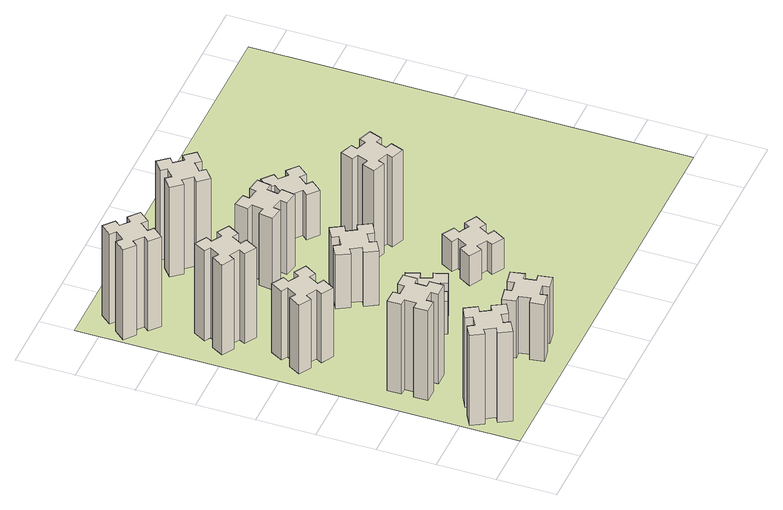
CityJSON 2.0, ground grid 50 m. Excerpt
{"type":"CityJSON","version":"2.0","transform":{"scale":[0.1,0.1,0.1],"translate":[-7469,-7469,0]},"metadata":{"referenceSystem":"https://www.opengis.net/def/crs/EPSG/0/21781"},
"CityObjects":{
"building1":{"type":"Building","attributes":{"class":"1000","function":"1000","usage":"1000","yearOfConstruction":2016,"roofType":"1000","measuredHeight":90,"storeysAboveGround":30,"storeysBelowGround":0},"geometry":[{"type":"Solid","lod":"1","boundaries":[[[[0,1,2,3,4,5,6,7,8,9,10,11,12,13,14,15,16,17,18,19]],[[17,16,20,21]],[[16,15,22,20]],[[15,14,23,22]],[[14,13,24,23]],[[13,12,25,24]],[[12,11,26,25]],[[11,10,27,26]],[[10,9,28,27]],[[9,8,29,28]],[[8,7,30,29]],[[7,6,31,30]],[[6,5,32,31]],[[5,4,33,32]],[[4,3,34,33]],[[3,2,35,34]],[[2,1,36,35]],[[1,0,37,36]],[[0,19,38,37]],[[19,18,39,38]],[[18,17,21,39]],[[24,25,26,27,28,29,30,31,32,33,34,35,36,37,38,39,21,20,22,23]]]]}]},
"building2":{"type":"Building","attributes":{"class":"1000","function":"1000","usage":"1000","yearOfConstruction":2016,"roofType":"1000","measuredHeight":90,"storeysAboveGround":30,"storeysBelowGround":0},"geometry":[{"type":"Solid","lod":"1","boundaries":[[[[40,41,42,43,44,45,46,47,48,49,50,51,52,53,54,55,56,57,58,59]],[[57,56,60,61]],[[56,55,62,60]],[[55,54,63,62]],[[54,53,64,63]],[[53,52,65,64]],[[52,51,66,65]],[[51,50,67,66]],[[50,49,68,67]],[[49,48,69,68]],[[48,47,70,69]],[[47,46,71,70]],[[46,45,72,71]],[[45,44,73,72]],[[44,43,74,73]],[[43,42,75,74]],[[42,41,76,75]],[[41,40,77,76]],[[40,59,78,77]],[[59,58,79,78]],[[58,57,61,79]],[[64,65,66,67,68,69,70,71,72,73,74,75,76,77,78,79,61,60,62,63]]]]}]},
"building3":{"type":"Building","attributes":{"class":"1000","function":"1000","usage":"1000","yearOfConstruction":2016,"roofType":"1000","measuredHeight":69,"storeysAboveGround":30,"storeysBelowGround":0},"geometry":[{"type":"Solid","lod":"1","boundaries":[[[[80,81,82,83,84,85,86,87,88,89,90,91,92,93,94,95,96,97,98,99]],[[97,96,100,101]],[[96,95,102,100]],[[95,94,103,102]],[[94,93,104,103]],[[93,92,105,104]],[[92,91,106,105]],[[91,90,107,106]],[[90,89,108,107]],[[89,88,109,108]],[[88,87,110,109]],[[87,86,111,110]],[[86,85,112,111]],[[85,84,113,112]],[[84,83,114,113]],[[83,82,115,114]],[[82,81,116,115]],[[81,80,117,116]],[[80,99,118,117]],[[99,98,119,118]],[[98,97,101,119]],[[104,105,106,107,108,109,110,111,112,113,114,115,116,117,118,119,101,100,102,103]]]]}]},
"building4":{"type":"Building","attributes":{"class":"1000","function":"1000","usage":"1000","yearOfConstruction":2016,"roofType":"1000","measuredHeight":90,"storeysAboveGround":30,"storeysBelowGround":0},"geometry":[{"type":"Solid","lod":"1","boundaries":[[[[120,121,122,123,124,125,126,127,128,129,130,131,132,133,134,135,136,137,138,139]],[[137,136,140,141]],[[136,135,142,140]],[[135,134,143,142]],[[134,133,144,143]],[[133,132,145,144]],[[132,131,146,145]],[[131,130,147,146]],[[130,129,148,147]],[[129,128,149,148]],[[128,127,150,149]],[[127,126,151,150]],[[126,125,152,151]],[[125,124,153,152]],[[124,123,154,153]],[[123,122,155,154]],[[122,121,156,155]],[[121,120,157,156]],[[120,139,158,157]],[[139,138,159,158]],[[138,137,141,159]],[[144,145,146,147,148,149,150,151,152,153,154,155,156,157,158,159,141,140,142,143]]]]}]},
"building5":{"type":"Building","attributes":{"class":"1000","function":"1000","usage":"1000","yearOfConstruction":2016,"roofType":"1000","measuredHeight":57,"storeysAboveGround":30,"storeysBelowGround":0},"geometry":[{"type":"Solid","lod":"1","boundaries":[[[[160,161,162,163,164,165,166,167,168,169,170,171,172,173,174,175,176,177,178,179]],[[177,176,180,181]],[[176,175,182,180]],[[175,174,183,182]],[[174,173,184,183]],[[173,172,185,184]],[[172,171,186,185]],[[171,170,187,186]],[[170,169,188,187]],[[169,168,189,188]],[[168,167,190,189]],[[167,166,191,190]],[[166,165,192,191]],[[165,164,193,192]],[[164,163,194,193]],[[163,162,195,194]],[[162,161,196,195]],[[161,160,197,196]],[[160,179,198,197]],[[179,178,199,198]],[[178,177,181,199]],[[184,185,186,187,188,189,190,191,192,193,194,195,196,197,198,199,181,180,182,183]]]]}]},
"building6":{"type":"Building","attributes":{"class":"1000","function":"1000","usage":"1000","yearOfConstruction":2016,"roofType":"1000","measuredHeight":90,"storeysAboveGround":30,"storeysBelowGround":0},"geometry":[{"type":"Solid","lod":"1","boundaries":[[[[200,201,202,203,204,205,206,207,208,209,210,211,212,213,214,215,216,217,218,219]],[[217,216,220,221]],[[216,215,222,220]],[[215,214,223,222]],[[214,213,224,223]],[[213,212,225,224]],[[212,211,226,225]],[[211,210,227,226]],[[210,209,228,227]],[[209,208,229,228]],[[208,207,230,229]],[[207,206,231,230]],[[206,205,232,231]],[[205,204,233,232]],[[204,203,234,233]],[[203,202,235,234]],[[202,201,236,235]],[[201,200,237,236]],[[200,219,238,237]],[[219,218,239,238]],[[218,217,221,239]],[[224,225,226,227,228,229,230,231,232,233,234,235,236,237,238,239,221,220,222,223]]]]}]},
"building7":{"type":"Building","attributes":{"class":"1000","function":"1000","usage":"1000","yearOfConstruction":2016,"roofType":"1000","measuredHeight":33,"storeysAboveGround":30,"storeysBelowGround":0},"geometry":[{"type":"Solid","lod":"1","boundaries":[[[[240,241,242,243,244,245,246,247,248,249,250,251,252,253,254,255,256,257,258,259]],[[257,256,260,261]],[[256,255,262,260]],[[255,254,263,262]],[[254,253,264,263]],[[253,252,265,264]],[[252,251,266,265]],[[251,250,267,266]],[[250,249,268,267]],[[249,248,269,268]],[[248,247,270,269]],[[247,246,271,270]],[[246,245,272,271]],[[245,244,273,272]],[[244,243,274,273]],[[243,242,275,274]],[[242,241,276,275]],[[241,240,277,276]],[[240,259,278,277]],[[259,258,279,278]],[[258,257,261,279]],[[264,265,266,267,268,269,270,271,272,273,274,275,276,277,278,279,261,260,262,263]]]]}]},
"building8":{"type":"Building","attributes":{"class":"1000","function":"1000","usage":"1000","yearOfConstruction":2016,"roofType":"1000","measuredHeight":54,"storeysAboveGround":30,"storeysBelowGround":0},"geometry":[{"type":"Solid","lod":"1","boundaries":[[[[280,281,282,283,284,285,286,287,288,289,290,291,292,293,294,295,296,297,298,299]],[[297,296,300,301]],[[296,295,302,300]],[[295,294,303,302]],[[294,293,304,303]],[[293,292,305,304]],[[292,291,306,305]],[[291,290,307,306]],[[290,289,308,307]],[[289,288,309,308]],[[288,287,310,309]],[[287,286,311,310]],[[286,285,312,311]],[[285,284,313,312]],[[284,283,314,313]],[[283,282,315,314]],[[282,281,316,315]],[[281,280,317,316]],[[280,299,318,317]],[[299,298,319,318]],[[298,297,301,319]],[[304,305,306,307,308,309,310,311,312,313,314,315,316,317,318,319,301,300,302,303]]]]}]},
"building9":{"type":"Building","attributes":{"class":"1000","function":"1000","usage":"1000","yearOfConstruction":2016,"roofType":"1000","measuredHeight":72,"storeysAboveGround":30,"storeysBelowGround":0},"geometry":[{"type":"Solid","lod":"1","boundaries":[[[[320,321,322,323,324,325,326,327,328,329,330,331,332,333,334,335,336,337,338,339]],[[337,336,340,341]],[[336,335,342,340]],[[335,334,343,342]],[[334,333,344,343]],[[333,332,345,344]],[[332,331,346,345]],[[331,330,347,346]],[[330,329,348,347]],[[329,328,349,348]],[[328,327,350,349]],[[327,326,351,350]],[[326,325,352,351]],[[325,324,353,352]],[[324,323,354,353]],[[323,322,355,354]],[[322,321,356,355]],[[321,320,357,356]],[[320,339,358,357]],[[339,338,359,358]],[[338,337,341,359]],[[344,345,346,347,348,349,350,351,352,353,354,355,356,357,358,359,341,340,342,343]]]]}]},
"building10":{"type":"Building","attributes":{"class":"1000","function":"1000","usage":"1000","yearOfConstruction":2016,"roofType":"1000","measuredHeight":90,"storeysAboveGround":30,"storeysBelowGround":0},"geometry":[{"type":"Solid","lod":"1","boundaries":[[[[360,361,362,363,364,365,366,367,368,369,370,371,372,373,374,375,376,377,378,379]],[[377,376,380,381]],[[376,375,382,380]],[[375,374,383,382]],[[374,373,384,383]],[[373,372,385,384]],[[372,371,386,385]],[[371,370,387,386]],[[370,369,388,387]],[[369,368,389,388]],[[368,367,390,389]],[[367,366,391,390]],[[366,365,392,391]],[[365,364,393,392]],[[364,363,394,393]],[[363,362,395,394]],[[362,361,396,395]],[[361,360,397,396]],[[360,379,398,397]],[[379,378,399,398]],[[378,377,381,399]],[[384,385,386,387,388,389,390,391,392,393,394,395,396,397,398,399,381,380,382,383]]]]}]},
"building11":{"type":"Building","attributes":{"class":"1000","function":"1000","usage":"1000","yearOfConstruction":2016,"roofType":"1000","measuredHeight":30,"storeysAboveGround":30,"storeysBelowGround":0},"geometry":[{"type":"Solid","lod":"1","boundaries":[[[[400,401,402,403,404,405,406,407,408,409,410,411,412,413,414,415,416,417,418,419]],[[417,416,420,421]],[[416,415,422,420]],[[415,414,423,422]],[[414,413,424,423]],[[413,412,425,424]],[[412,411,426,425]],[[411,410,427,426]],[[410,409,428,427]],[[409,408,429,428]],[[408,407,430,429]],[[407,406,431,430]],[[406,405,432,431]],[[405,404,433,432]],[[404,403,434,433]],[[403,402,435,434]],[[402,401,436,435]],[[401,400,437,436]],[[400,419,438,437]],[[419,418,439,438]],[[418,417,421,439]],[[424,425,426,427,428,429,430,431,432,433,434,435,436,437,438,439,421,420,422,423]]]]}]},
"building12":{"type":"Building","attributes":{"class":"1000","function":"1000","usage":"1000","yearOfConstruction":2016,"roofType":"1000","measuredHeight":90,"storeysAboveGround":30,"storeysBelowGround":0},"geometry":[{"type":"Solid","lod":"1","boundaries":[[[[440,441,442,443,444,445,446,447,448,449,450,451,452,453,454,455,456,457,458,459]],[[457,456,460,461]],[[456,455,462,460]],[[455,454,463,462]],[[454,453,464,463]],[[453,452,465,464]],[[452,451,466,465]],[[451,450,467,466]],[[450,449,468,467]],[[449,448,469,468]],[[448,447,470,469]],[[447,446,471,470]],[[446,445,472,471]],[[445,444,473,472]],[[444,443,474,473]],[[443,442,475,474]],[[442,441,476,475]],[[441,440,477,476]],[[440,459,478,477]],[[459,458,479,478]],[[458,457,461,479]],[[464,465,466,467,468,469,470,471,472,473,474,475,476,477,478,479,461,460,462,463]]]]}]},
"building13":{"type":"Building","attributes":{"class":"1000","function":"1000","usage":"1000","yearOfConstruction":2016,"roofType":"1000","measuredHeight":45,"storeysAboveGround":30,"storeysBelowGround":0},"geometry":[{"type":"Solid","lod":"1","boundaries":[[[[480,481,482,483,484,485,486,487,488,489,490,491,492,493,494,495,496,497,498,499]],[[497,496,500,501]],[[496,495,502,500]],[[495,494,503,502]],[[494,493,504,503]],[[493,492,505,504]],[[492,491,506,505]],[[491,490,507,506]],[[490,489,508,507]],[[489,488,509,508]],[[488,487,510,509]],[[487,486,511,510]],[[486,485,512,511]],[[485,484,513,512]],[[484,483,514,513]],[[483,482,515,514]],[[482,481,516,515]],[[481,480,517,516]],[[480,499,518,517]],[[499,498,519,518]],[[498,497,501,519]],[[504,505,506,507,508,509,510,511,512,513,514,515,516,517,518,519,501,500,502,503]]]]}]},
"landuse1":{"type":"LandUse","attributes":{"name":"plot1","function":"1010"},"geometry":[{"type":"MultiSurface","lod":"1","boundaries":[[[520,521,522,523]]]}]}
},
"vertices":[
[155,364,0],[205,277,0],[153,247,0],[213,143,0],[317,203,0],[287,255,0],[374,305,0],[404,253,0],[508,313,0],[448,417,0],[396,387,0],[346,474,0],[398,504,0],[338,608,0],[234,548,0],[264,496,0],[177,446,0],[147,498,0],[43,438,0],[103,334,0],[177,446,900],[147,498,900],[264,496,900],[234,548,900],[338,608,900],[398,504,900],[346,474,900],[396,387,900],[448,417,900],[508,313,900],[404,253,900],[374,305,900],[287,255,900],[317,203,900],[213,143,900],[153,247,900],[205,277,900],[155,364,900],[103,334,900],[43,438,900],
[265,1065,0],[265,965,0],[205,965,0],[205,845,0],[325,845,0],[325,905,0],[425,905,0],[425,845,0],[545,845,0],[545,965,0],[485,965,0],[485,1065,0],[545,1065,0],[545,1185,0],[425,1185,0],[425,1125,0],[325,1125,0],[325,1185,0],[205,1185,0],[205,1065,0],[325,1125,900],[325,1185,900],[425,1125,900],[425,1185,900],[545,1185,900],[545,1065,900],[485,1065,900],[485,965,900],[545,965,900],[545,845,900],[425,845,900],[425,905,900],[325,905,900],[325,845,900],[205,845,900],[205,965,900],[265,965,900],[265,1065,900],[205,1065,900],[205,1185,900],
[474,2026,0],[387,2076,0],[417,2128,0],[313,2188,0],[253,2084,0],[305,2054,0],[255,1967,0],[203,1997,0],[143,1893,0],[247,1833,0],[277,1885,0],[364,1835,0],[334,1783,0],[438,1723,0],[498,1827,0],[446,1857,0],[496,1944,0],[548,1914,0],[608,2018,0],[504,2078,0],[496,1944,690],[548,1914,690],[446,1857,690],[498,1827,690],[438,1723,690],[334,1783,690],[364,1835,690],[277,1885,690],[247,1833,690],[143,1893,690],[203,1997,690],[255,1967,690],[305,2054,690],[253,2084,690],[313,2188,690],[417,2128,690],[387,2076,690],[474,2026,690],[504,2078,690],[608,2018,690],
[446,2497,0],[496,2584,0],[548,2554,0],[608,2658,0],[504,2718,0],[474,2666,0],[387,2716,0],[417,2768,0],[313,2828,0],[253,2724,0],[305,2694,0],[255,2607,0],[203,2637,0],[143,2533,0],[247,2473,0],[277,2525,0],[364,2475,0],[334,2423,0],[438,2363,0],[498,2467,0],[364,2475,900],[334,2423,900],[277,2525,900],[247,2473,900],[143,2533,900],[203,2637,900],[255,2607,900],[305,2694,900],[253,2724,900],[313,2828,900],[417,2768,900],[387,2716,900],[474,2666,900],[504,2718,900],[608,2658,900],[548,2554,900],[496,2584,900],[446,2497,900],[498,2467,900],[438,2363,900],
[1085,258,0],[1184,276,0],[1194,217,0],[1312,237,0],[1291,356,0],[1232,345,0],[1215,444,0],[1274,454,0],[1253,572,0],[1135,551,0],[1145,492,0],[1047,475,0],[1037,534,0],[918,513,0],[939,395,0],[998,405,0],[1016,307,0],[957,297,0],[977,178,0],[1096,199,0],[1016,307,570],[957,297,570],[998,405,570],[939,395,570],[918,513,570],[1037,534,570],[1047,475,570],[1145,492,570],[1135,551,570],[1253,572,570],[1274,454,570],[1215,444,570],[1232,345,570],[1291,356,570],[1312,237,570],[1194,217,570],[1184,276,570],[1085,258,570],[1096,199,570],[977,178,570],
[384,3387,0],[308,3452,0],[346,3498,0],[254,3575,0],[177,3483,0],[223,3444,0],[159,3368,0],[113,3406,0],[36,3314,0],[128,3237,0],[166,3283,0],[243,3219,0],[204,3173,0],[296,3096,0],[373,3188,0],[327,3226,0],[392,3303,0],[438,3264,0],[515,3356,0],[423,3433,0],[392,3303,900],[438,3264,900],[327,3226,900],[373,3188,900],[296,3096,900],[204,3173,900],[243,3219,900],[166,3283,900],[128,3237,900],[36,3314,900],[113,3406,900],[159,3368,900],[223,3444,900],[177,3483,900],[254,3575,900],[346,3498,900],[308,3452,900],[384,3387,900],[423,3433,900],[515,3356,900],
[1125,1336,0],[1031,1302,0],[1010,1358,0],[897,1317,0],[939,1204,0],[995,1225,0],[1029,1131,0],[973,1110,0],[1014,997,0],[1127,1039,0],[1106,1095,0],[1200,1129,0],[1220,1073,0],[1333,1114,0],[1292,1227,0],[1236,1206,0],[1202,1300,0],[1258,1320,0],[1217,1433,0],[1104,1392,0],[1202,1300,330],[1258,1320,330],[1236,1206,330],[1292,1227,330],[1333,1114,330],[1220,1073,330],[1200,1129,330],[1106,1095,330],[1127,1039,330],[1014,997,330],[973,1110,330],[1029,1131,330],[995,1225,330],[939,1204,330],[897,1317,330],[1010,1358,330],[1031,1302,330],[1125,1336,330],[1104,1392,330],[1217,1433,330],
[1336,1867,0],[1286,1954,0],[1338,1984,0],[1278,2088,0],[1174,2028,0],[1204,1976,0],[1117,1926,0],[1087,1978,0],[983,1918,0],[1043,1814,0],[1095,1844,0],[1145,1757,0],[1093,1727,0],[1153,1623,0],[1257,1683,0],[1227,1735,0],[1314,1785,0],[1344,1733,0],[1448,1793,0],[1388,1897,0],[1314,1785,540],[1344,1733,540],[1227,1735,540],[1257,1683,540],[1153,1623,540],[1093,1727,540],[1145,1757,540],[1095,1844,540],[1043,1814,540],[983,1918,540],[1087,1978,540],[1117,1926,540],[1204,1976,540],[1174,2028,540],[1278,2088,540],[1338,1984,540],[1286,1954,540],[1336,1867,540],[1388,1897,540],[1448,1793,540],
[1315,2527,0],[1332,2625,0],[1391,2615,0],[1412,2733,0],[1294,2754,0],[1284,2695,0],[1185,2712,0],[1196,2771,0],[1077,2792,0],[1057,2674,0],[1116,2664,0],[1098,2565,0],[1039,2576,0],[1018,2457,0],[1137,2437,0],[1147,2496,0],[1245,2478,0],[1235,2419,0],[1353,2398,0],[1374,2517,0],[1245,2478,720],[1235,2419,720],[1147,2496,720],[1137,2437,720],[1018,2457,720],[1039,2576,720],[1098,2565,720],[1116,2664,720],[1057,2674,720],[1077,2792,720],[1196,2771,720],[1185,2712,720],[1284,2695,720],[1294,2754,720],[1412,2733,720],[1391,2615,720],[1332,2625,720],[1315,2527,720],[1374,2517,720],[1353,2398,720],
[1148,3119,0],[1224,3183,0],[1263,3137,0],[1355,3214,0],[1278,3306,0],[1232,3268,0],[1167,3344,0],[1213,3383,0],[1136,3475,0],[1044,3398,0],[1083,3352,0],[1006,3287,0],[968,3333,0],[876,3256,0],[953,3164,0],[999,3203,0],[1063,3126,0],[1017,3088,0],[1094,2996,0],[1186,3073,0],[1063,3126,900],[1017,3088,900],[999,3203,900],[953,3164,900],[876,3256,900],[968,3333,900],[1006,3287,900],[1083,3352,900],[1044,3398,900],[1136,3475,900],[1213,3383,900],[1167,3344,900],[1232,3268,900],[1278,3306,900],[1355,3214,900],[1263,3137,900],[1224,3183,900],[1148,3119,900],[1186,3073,900],[1094,2996,900],
[1757,1045,0],[1844,995,0],[1814,943,0],[1918,883,0],[1978,987,0],[1926,1017,0],[1976,1104,0],[2028,1074,0],[2088,1178,0],[1984,1238,0],[1954,1186,0],[1867,1236,0],[1897,1288,0],[1793,1348,0],[1733,1244,0],[1785,1214,0],[1735,1127,0],[1683,1157,0],[1623,1053,0],[1727,993,0],[1735,1127,300],[1683,1157,300],[1785,1214,300],[1733,1244,300],[1793,1348,300],[1897,1288,300],[1867,1236,300],[1954,1186,300],[1984,1238,300],[2088,1178,300],[2028,1074,300],[1976,1104,300],[1926,1017,300],[1978,987,300],[1918,883,300],[1814,943,300],[1844,995,300],[1757,1045,300],[1727,993,300],[1623,1053,300],
[1940,2042,0],[1846,2076,0],[1867,2132,0],[1754,2173,0],[1713,2060,0],[1769,2040,0],[1735,1946,0],[1679,1967,0],[1637,1854,0],[1750,1813,0],[1771,1869,0],[1865,1835,0],[1844,1779,0],[1957,1737,0],[1998,1850,0],[1942,1871,0],[1976,1965,0],[2032,1944,0],[2073,2057,0],[1960,2098,0],[1976,1965,900],[2032,1944,900],[1942,1871,900],[1998,1850,900],[1957,1737,900],[1844,1779,900],[1865,1835,900],[1771,1869,900],[1750,1813,900],[1637,1854,900],[1679,1967,900],[1735,1946,900],[1769,2040,900],[1713,2060,900],[1754,2173,900],[1867,2132,900],[1846,2076,900],[1940,2042,900],[1960,2098,900],[2073,2057,900],
[1864,2647,0],[1788,2712,0],[1826,2758,0],[1734,2835,0],[1657,2743,0],[1703,2704,0],[1639,2628,0],[1593,2666,0],[1516,2574,0],[1608,2497,0],[1646,2543,0],[1723,2479,0],[1684,2433,0],[1776,2356,0],[1853,2448,0],[1807,2486,0],[1872,2563,0],[1918,2524,0],[1995,2616,0],[1903,2693,0],[1872,2563,450],[1918,2524,450],[1807,2486,450],[1853,2448,450],[1776,2356,450],[1684,2433,450],[1723,2479,450],[1646,2543,450],[1608,2497,450],[1516,2574,450],[1593,2666,450],[1639,2628,450],[1703,2704,450],[1657,2743,450],[1734,2835,450],[1826,2758,450],[1788,2712,450],[1864,2647,450],[1903,2693,450],[1995,2616,450],
[5,3705,0],[3705,3705,0],[3705,5,0],[5,5,0]
]}
